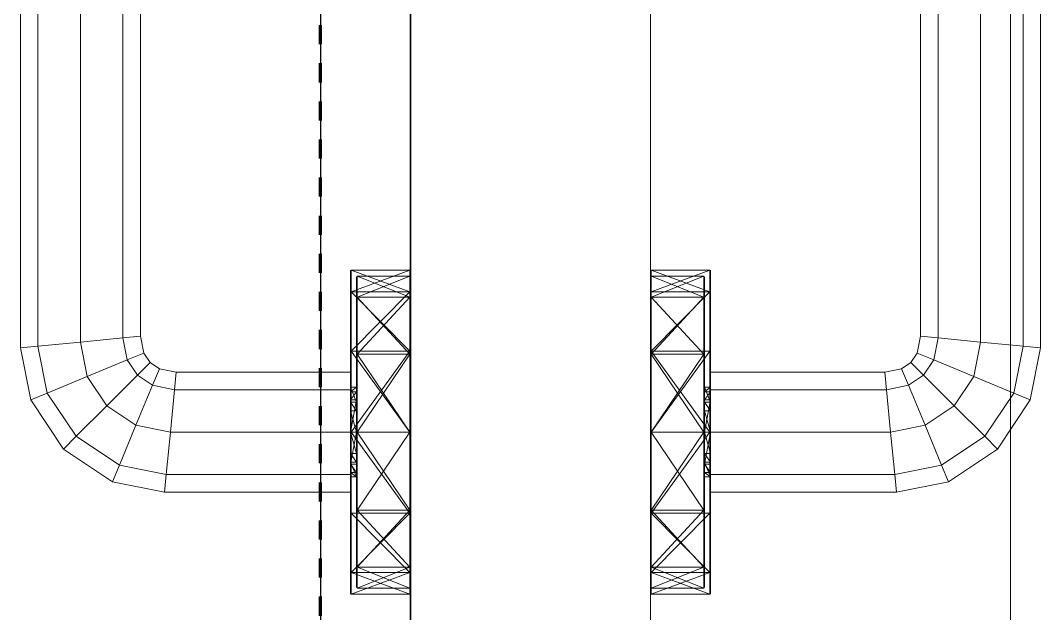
# Model space of a CAD drawing. Header units: millimetres. Extents: x -5300 to 98858, y -5196 to 93886.
# Drawn here: x 42285 to 42455, y 53357.8 to 53456.6 of the extents above; entities that cross this region are included whole.
import ezdxf

# ---------------------------------------------------------------- set-up
doc = ezdxf.new("R2010")
doc.units = ezdxf.units.MM
doc.linetypes.add('Штрих', pattern=[6.35, 3.175, -3.175])
doc.linetypes.add('Штрих_2_', pattern=[6.35, 3.175, -3.175])
for name, color, linetype, lineweight, true_color in [('_Разделитель помещений_', 4, 'Штрих', 70, 0x00ffff), ('Двери', 7, 'Continuous', 18, 0x7f7f7f), ('Стены', 7, 'Continuous', 18, 0x7f7f7f), ('Стены разрез', 7, 'Continuous', 50, 0x7f7f7f)]:
    doc.layers.add(name, color=color, linetype=linetype, lineweight=lineweight, true_color=true_color)

# ---------------------------------------------------------------- blocks, each defined once
blk = doc.blocks.new('СТВ_Перегородка_Кирпич 223021 - СТВ_Перегородка_Кирпич 223021-248949-Подвал')
at = {"layer": 'Стены', "color": 254, "true_color": 0xd4d4d4}
for p, q in [((42335, 53250), (42335, 53870)), ((42350, 53250), (42350, 53870)), ((42350, 53870), (42350, 53250))]:
    blk.add_line(p, q, dxfattribs=at)
at = {"layer": 'Стены разрез', "color": 254, "lineweight": 25, "true_color": 0xd4d4d4}
for p, q in [((42335, 54250), (42335, 52570)), ((42350, 52570), (42350, 54250)), ((42350, 54130), (42350, 52550))]:
    blk.add_line(p, q, dxfattribs=at)
blk = doc.blocks.new('Дн-12 223083 - Дн-12-249019-Подвал')
at = {"layer": 'Двери', "color": 254, "true_color": 0xd4d4d4}
for p, q in [((42350, 53250), (42350, 53870)), ((42350, 53870), (42350, 53250)), ((42450, 53250), (42450, 53870)), ((42450, 53870), (42450, 53250)), ((42350, 53782), (42350, 53338)), ((42350, 53338), (42350, 53782)), ((42350, 53338), (42350, 53782)), ((42350, 53782), (42350, 53338)), ((42350, 53338), (42350, 53782)), ((42350, 53782), (42350, 53338)), ((42390, 53782), (42390, 53338)), ((42390, 53338), (42390, 53782)), ((42390, 53782), (42390, 53338)), ((42390, 53782), (42390, 53338)), ((42390, 53338), (42390, 53782)), ((42390, 53338), (42390, 53782)), ((42390, 53770), (42390, 53350)), ((42390, 53350), (42390, 53770)), ((42450, 53770), (42450, 53350)), ((42450, 53350), (42450, 53770)), ((42285, 53402.02), (42285, 53483.98)), ((42285, 53483.98), (42285, 53402.02)), ((42455, 53483.98), (42455, 53402.02)), ((42455, 53402.02), (42455, 53483.98)), ((42287.93, 53483.7), (42287.93, 53402.3)), ((42287.93, 53402.3), (42287.93, 53483.7)), ((42287.93, 53402.3), (42287.93, 53483.7)), ((42287.93, 53483.7), (42287.93, 53402.3)), ((42295, 53483), (42295, 53403)), ((42295, 53403), (42295, 53483)), ((42295, 53403), (42295, 53483)), ((42295, 53483), (42295, 53403)), ((42302.07, 53482.3), (42302.07, 53403.7)), ((42302.07, 53403.7), (42302.07, 53482.3)), ((42302.07, 53403.7), (42302.07, 53482.3)), ((42302.07, 53482.3), (42302.07, 53403.7)), ((42305, 53482.02), (42305, 53403.98)), ((42305, 53403.98), (42305, 53482.02)), ((42435, 53403.98), (42435, 53482.02)), ((42435, 53482.02), (42435, 53403.98)), ((42437.93, 53403.7), (42437.93, 53482.3)), ((42437.93, 53482.3), (42437.93, 53403.7)), ((42437.93, 53482.3), (42437.93, 53403.7)), ((42437.93, 53403.7), (42437.93, 53482.3)), ((42445, 53403), (42445, 53483)), ((42445, 53483), (42445, 53403)), ((42445, 53483), (42445, 53403)), ((42445, 53403), (42445, 53483)), ((42452.07, 53402.3), (42452.07, 53483.7)), ((42452.07, 53483.7), (42452.07, 53402.3)), ((42452.07, 53483.7), (42452.07, 53402.3)), ((42452.07, 53402.3), (42452.07, 53483.7)), ((42340, 53411.38), (42340, 53415)), ((42340, 53415), (42340, 53411.38)), ((42340, 53401.5), (42340, 53415)), ((42340, 53411.3), (42340, 53414.9)), ((42340, 53414.9), (42340, 53411.3)), ((42340, 53393), (42340, 53414.9)), ((42340, 53393), (42340, 53414.9)), ((42340, 53393), (42340, 53414.9)), ((42340.1, 53411.38), (42340.1, 53415)), ((42340.1, 53415), (42340.1, 53411.38)), ((42349.9, 53415), (42340.1, 53415)), ((42349.9, 53411.38), (42340.1, 53415)), ((42349.9, 53415), (42340.1, 53411.38)), ((42340.1, 53411.38), (42340.1, 53415)), ((42340.1, 53415), (42340.1, 53411.38)), ((42349.9, 53415), (42340.1, 53415)), ((42340.1, 53411.38), (42349.9, 53415)), ((42349.9, 53415), (42340.1, 53411.38)), ((42341.1, 53410.52), (42341.1, 53414)), ((42341.1, 53414), (42341.1, 53410.52)), ((42341.1, 53414), (42349.9, 53414)), ((42341.1, 53410.52), (42349.9, 53414)), ((42341.1, 53414), (42349.9, 53410.52)), ((42349.9, 53411.38), (42349.9, 53415)), ((42349.9, 53415), (42349.9, 53411.38)), ((42349.9, 53411.38), (42349.9, 53415)), ((42349.9, 53415), (42349.9, 53411.38)), ((42349.9, 53410.52), (42349.9, 53414)), ((42349.9, 53414), (42349.9, 53410.52)), ((42350, 53411.38), (42350, 53415)), ((42350, 53415), (42350, 53411.38)), ((42350, 53415), (42350, 53401.5)), ((42350, 53411.3), (42350, 53414.9)), ((42350, 53414.9), (42350, 53411.3)), ((42350, 53410.6), (42350, 53414.9)), ((42350, 53414.1), (42350, 53414.9)), ((42350, 53414.9), (42350, 53410.6)), ((42350, 53410.6), (42350, 53414.1)), ((42350, 53414.1), (42350, 53410.6)), ((42390, 53411.38), (42390, 53415)), ((42390, 53415), (42390, 53411.38)), ((42390, 53401.5), (42390, 53415)), ((42390, 53411.3), (42390, 53414.9)), ((42390, 53414.9), (42390, 53411.3)), ((42390, 53410.6), (42390, 53414.9)), ((42390, 53414.1), (42390, 53414.9)), ((42390, 53414.9), (42390, 53410.6)), ((42390, 53410.6), (42390, 53414.1)), ((42390, 53414.1), (42390, 53410.6)), ((42390.1, 53411.38), (42390.1, 53415)), ((42390.1, 53415), (42390.1, 53411.38)), ((42390.1, 53415), (42399.9, 53415)), ((42399.9, 53411.38), (42390.1, 53415)), ((42390.1, 53415), (42399.9, 53411.38)), ((42390.1, 53411.38), (42390.1, 53415)), ((42390.1, 53415), (42390.1, 53411.38)), ((42399.9, 53415), (42390.1, 53415)), ((42399.9, 53411.38), (42390.1, 53415)), ((42399.9, 53415), (42390.1, 53411.38)), ((42390.1, 53410.52), (42390.1, 53414)), ((42390.1, 53414), (42390.1, 53410.52)), ((42398.9, 53414), (42390.1, 53414)), ((42398.9, 53410.52), (42390.1, 53414)), ((42398.9, 53414), (42390.1, 53410.52)), ((42398.9, 53410.52), (42398.9, 53414)), ((42398.9, 53414), (42398.9, 53410.52)), ((42399.9, 53411.38), (42399.9, 53415)), ((42399.9, 53415), (42399.9, 53411.38)), ((42399.9, 53411.38), (42399.9, 53415)), ((42399.9, 53415), (42399.9, 53411.38)), ((42400, 53411.38), (42400, 53415)), ((42400, 53415), (42400, 53411.38)), ((42400, 53415), (42400, 53401.5)), ((42400, 53411.3), (42400, 53414.9)), ((42400, 53414.9), (42400, 53411.3)), ((42400, 53393), (42400, 53414.9)), ((42400, 53393), (42400, 53414.9)), ((42400, 53393), (42400, 53414.9)), ((42341, 53410.43), (42341, 53413.9)), ((42341, 53413.9), (42341, 53410.43)), ((42341, 53393), (42341, 53413.9)), ((42341, 53393), (42341, 53413.9)), ((42341, 53393), (42341, 53413.9)), ((42399, 53410.43), (42399, 53413.9)), ((42399, 53413.9), (42399, 53410.43)), ((42399, 53393), (42399, 53413.9)), ((42399, 53393), (42399, 53413.9)), ((42399, 53393), (42399, 53413.9)), ((42340, 53401.5), (42340, 53411.38)), ((42340, 53411.38), (42340, 53401.5)), ((42340, 53401.5), (42340, 53411.38)), ((42340, 53401.45), (42340, 53411.3)), ((42340, 53411.3), (42340, 53401.45)), ((42340, 53395.47), (42340, 53411.3)), ((42340, 53393), (42340, 53411.3)), ((42340, 53393), (42340, 53411.3)), ((42340, 53393), (42340, 53411.3)), ((42340, 53394.72), (42340, 53411.3)), ((42340.1, 53411.38), (42340.1, 53401.5)), ((42340.1, 53411.38), (42340.1, 53401.5)), ((42349.9, 53411.38), (42340.1, 53411.38)), ((42340.1, 53411.38), (42349.9, 53401.5)), ((42349.9, 53411.38), (42340.1, 53411.38)), ((42349.9, 53411.38), (42340.1, 53401.5)), ((42340.1, 53401.5), (42340.1, 53411.38)), ((42340.1, 53411.38), (42340.1, 53401.5)), ((42349.9, 53401.5), (42340.1, 53411.38)), ((42349.9, 53411.38), (42340.1, 53411.38)), ((42349.9, 53411.38), (42340.1, 53411.38)), ((42349.9, 53411.38), (42340.1, 53401.5)), ((42349.9, 53411.38), (42349.9, 53401.5)), ((42349.9, 53411.38), (42349.9, 53401.5)), ((42349.9, 53401.5), (42349.9, 53411.38)), ((42349.9, 53411.38), (42349.9, 53401.5)), ((42350, 53401.5), (42350, 53411.38)), ((42350, 53411.38), (42350, 53401.5)), ((42350, 53411.38), (42350, 53401.5)), ((42350, 53411.3), (42350, 53401.45)), ((42350, 53411.3), (42350, 53401.45)), ((42350, 53410.6), (42350, 53411.3)), ((42350, 53410.6), (42350, 53411.3)), ((42350, 53410.6), (42350, 53401.05)), ((42350, 53410.6), (42350, 53401.05)), ((42350, 53410.6), (42350, 53401.45)), ((42350, 53410.6), (42350, 53401.45)), ((42390, 53401.5), (42390, 53411.38)), ((42390, 53411.38), (42390, 53401.5)), ((42390, 53401.5), (42390, 53411.38)), ((42390, 53401.45), (42390, 53411.3)), ((42390, 53411.3), (42390, 53401.45)), ((42390, 53410.6), (42390, 53411.3)), ((42390, 53410.6), (42390, 53411.3)), ((42390, 53410.6), (42390, 53401.05)), ((42390, 53410.6), (42390, 53401.05)), ((42390, 53410.6), (42390, 53401.45)), ((42390, 53410.6), (42390, 53401.45)), ((42390.1, 53411.38), (42390.1, 53401.5)), ((42390.1, 53401.5), (42390.1, 53411.38)), ((42390.1, 53411.38), (42399.9, 53411.38)), ((42390.1, 53401.5), (42399.9, 53411.38)), ((42390.1, 53401.5), (42399.9, 53411.38)), ((42390.1, 53411.38), (42399.9, 53411.38)), ((42390.1, 53401.5), (42390.1, 53411.38)), ((42390.1, 53401.5), (42390.1, 53411.38)), ((42390.1, 53401.5), (42399.9, 53411.38)), ((42390.1, 53401.5), (42399.9, 53411.38)), ((42399.9, 53411.38), (42390.1, 53411.38)), ((42399.9, 53411.38), (42390.1, 53411.38)), ((42399.9, 53401.5), (42399.9, 53411.38)), ((42399.9, 53401.5), (42399.9, 53411.38)), ((42399.9, 53401.5), (42399.9, 53411.38)), ((42399.9, 53401.5), (42399.9, 53411.38)), ((42400, 53401.5), (42400, 53411.38)), ((42400, 53411.38), (42400, 53401.5)), ((42400, 53411.38), (42400, 53401.5)), ((42400, 53411.3), (42400, 53401.45)), ((42400, 53401.45), (42400, 53411.3)), ((42400, 53395.47), (42400, 53411.3)), ((42400, 53393), (42400, 53411.3)), ((42400, 53411.3), (42400, 53394.72)), ((42400, 53393), (42400, 53411.3)), ((42400, 53393), (42400, 53411.3)), ((42341, 53410.43), (42341, 53400.95)), ((42341, 53400.95), (42341, 53410.43)), ((42341, 53395.47), (42341, 53410.43)), ((42341, 53393), (42341, 53410.43)), ((42341, 53410.43), (42341, 53394.72)), ((42341, 53393), (42341, 53410.43)), ((42341, 53393), (42341, 53410.43)), ((42341.1, 53410.52), (42341.1, 53401)), ((42341.1, 53401), (42341.1, 53410.52)), ((42341.1, 53410.52), (42349.9, 53410.52)), ((42349.9, 53410.52), (42341.1, 53401)), ((42349.9, 53401), (42341.1, 53410.52)), ((42349.9, 53410.52), (42341.1, 53410.52)), ((42349.9, 53410.52), (42349.9, 53401)), ((42349.9, 53401), (42349.9, 53410.52)), ((42390.1, 53401), (42390.1, 53410.52)), ((42390.1, 53410.52), (42390.1, 53401)), ((42398.9, 53410.52), (42390.1, 53410.52)), ((42398.9, 53401), (42390.1, 53410.52)), ((42398.9, 53410.52), (42390.1, 53410.52)), ((42398.9, 53410.52), (42390.1, 53401)), ((42398.9, 53410.52), (42398.9, 53401)), ((42398.9, 53410.52), (42398.9, 53401)), ((42399, 53400.95), (42399, 53410.43)), ((42399, 53410.43), (42399, 53400.95)), ((42399, 53395.47), (42399, 53410.43)), ((42399, 53393), (42399, 53410.43)), ((42399, 53393), (42399, 53410.43)), ((42399, 53393), (42399, 53410.43)), ((42399, 53394.72), (42399, 53410.43)), ((42302.07, 53403.7), (42305, 53403.98)), ((42305, 53403.98), (42302.07, 53403.7)), ((42305, 53403.98), (42302.07, 53403.7)), ((42302.07, 53403.7), (42305, 53403.98)), ((42305, 53403.98), (42305.56, 53401.16)), ((42305.56, 53401.16), (42305, 53403.98)), ((42434.44, 53401.16), (42435, 53403.98)), ((42435, 53403.98), (42434.44, 53401.16)), ((42435, 53403.98), (42437.93, 53403.7)), ((42437.93, 53403.7), (42435, 53403.98)), ((42437.93, 53403.7), (42435, 53403.98)), ((42435, 53403.98), (42437.93, 53403.7)), ((42285, 53402.02), (42287.93, 53402.3)), ((42287.93, 53402.3), (42285, 53402.02)), ((42287.93, 53402.3), (42285, 53402.02)), ((42285, 53402.02), (42287.93, 53402.3)), ((42287.93, 53402.3), (42295, 53403)), ((42295, 53403), (42287.93, 53402.3)), ((42295, 53403), (42287.93, 53402.3)), ((42287.93, 53402.3), (42295, 53403)), ((42287.93, 53402.3), (42289.48, 53394.5)), ((42289.48, 53394.5), (42287.93, 53402.3)), ((42289.48, 53394.5), (42287.93, 53402.3)), ((42287.93, 53402.3), (42289.48, 53394.5)), ((42295, 53403), (42302.07, 53403.7)), ((42302.07, 53403.7), (42295, 53403)), ((42302.07, 53403.7), (42295, 53403)), ((42295, 53403), (42302.07, 53403.7)), ((42295, 53403), (42296.14, 53397.26)), ((42296.14, 53397.26), (42295, 53403)), ((42296.14, 53397.26), (42295, 53403)), ((42295, 53403), (42296.14, 53397.26)), ((42302.07, 53403.7), (42302.8, 53400.02)), ((42302.8, 53400.02), (42302.07, 53403.7)), ((42302.8, 53400.02), (42302.07, 53403.7)), ((42302.07, 53403.7), (42302.8, 53400.02)), ((42437.2, 53400.02), (42437.93, 53403.7)), ((42437.93, 53403.7), (42437.2, 53400.02)), ((42437.93, 53403.7), (42437.2, 53400.02)), ((42437.2, 53400.02), (42437.93, 53403.7)), ((42437.93, 53403.7), (42445, 53403)), ((42445, 53403), (42437.93, 53403.7)), ((42445, 53403), (42437.93, 53403.7)), ((42437.93, 53403.7), (42445, 53403)), ((42443.86, 53397.26), (42445, 53403)), ((42445, 53403), (42443.86, 53397.26)), ((42445, 53403), (42443.86, 53397.26)), ((42443.86, 53397.26), (42445, 53403)), ((42445, 53403), (42452.07, 53402.3)), ((42452.07, 53402.3), (42445, 53403)), ((42452.07, 53402.3), (42445, 53403)), ((42445, 53403), (42452.07, 53402.3)), ((42450.52, 53394.5), (42452.07, 53402.3)), ((42452.07, 53402.3), (42450.52, 53394.5)), ((42452.07, 53402.3), (42450.52, 53394.5)), ((42450.52, 53394.5), (42452.07, 53402.3)), ((42452.07, 53402.3), (42455, 53402.02)), ((42455, 53402.02), (42452.07, 53402.3)), ((42455, 53402.02), (42452.07, 53402.3)), ((42452.07, 53402.3), (42455, 53402.02)), ((42286.72, 53393.36), (42285, 53402.02)), ((42285, 53402.02), (42286.72, 53393.36)), ((42302.8, 53400.02), (42305.56, 53401.16)), ((42305.56, 53401.16), (42302.8, 53400.02)), ((42305.56, 53401.16), (42302.8, 53400.02)), ((42302.8, 53400.02), (42305.56, 53401.16)), ((42305.56, 53401.16), (42306.6, 53399.6)), ((42306.6, 53399.6), (42305.56, 53401.16)), ((42340, 53388), (42340, 53401.5)), ((42340, 53401.5), (42340, 53388)), ((42340, 53401.5), (42340, 53401.5)), ((42340, 53401.5), (42340, 53374.5)), ((42340, 53401.5), (42340, 53374.5)), ((42340, 53401.5), (42340, 53374.5)), ((42340, 53401.45), (42340, 53388)), ((42340, 53401.45), (42340, 53388)), ((42340, 53393), (42340, 53401.45)), ((42340, 53393), (42340, 53401.45)), ((42340, 53393.37), (42340, 53401.45)), ((42340, 53394.72), (42340, 53401.45)), ((42340, 53401.45), (42340, 53391.54)), ((42340.1, 53401.5), (42340.1, 53388)), ((42340.1, 53401.5), (42340.1, 53388)), ((42340.1, 53401.5), (42349.9, 53401.5)), ((42340.1, 53401.5), (42349.9, 53388)), ((42349.9, 53401.5), (42340.1, 53401.5)), ((42349.9, 53401.5), (42340.1, 53388)), ((42340.1, 53388), (42340.1, 53401.5)), ((42340.1, 53401.5), (42340.1, 53388)), ((42349.9, 53388), (42340.1, 53401.5)), ((42349.9, 53401.5), (42340.1, 53401.5)), ((42349.9, 53401.5), (42340.1, 53401.5)), ((42349.9, 53401.5), (42340.1, 53388)), ((42341, 53400.95), (42341, 53388)), ((42341, 53400.95), (42341, 53388)), ((42341, 53400.95), (42341, 53394.72)), ((42341, 53400.95), (42341, 53393.37)), ((42341, 53393), (42341, 53400.95)), ((42341, 53393), (42341, 53400.95)), ((42341, 53391.54), (42341, 53400.95)), ((42341.1, 53401), (42341.1, 53388)), ((42341.1, 53388), (42341.1, 53401)), ((42349.9, 53401), (42341.1, 53401)), ((42341.1, 53401), (42349.9, 53388)), ((42341.1, 53388), (42349.9, 53401)), ((42349.9, 53401), (42341.1, 53401)), ((42349.9, 53401.5), (42349.9, 53388)), ((42349.9, 53401.5), (42349.9, 53388)), ((42349.9, 53388), (42349.9, 53401.5)), ((42349.9, 53401.5), (42349.9, 53388)), ((42349.9, 53401), (42349.9, 53388)), ((42349.9, 53388), (42349.9, 53401)), ((42350, 53388), (42350, 53401.5)), ((42350, 53388), (42350, 53401.5)), ((42350, 53374.5), (42350, 53401.5)), ((42350, 53374.5), (42350, 53401.5)), ((42350, 53374.5), (42350, 53401.5)), ((42350, 53401.5), (42350, 53401.5)), ((42350, 53401.45), (42350, 53388)), ((42350, 53401.45), (42350, 53388)), ((42350, 53401.45), (42350, 53401.05)), ((42350, 53401.05), (42350, 53401.45)), ((42350, 53401.05), (42350, 53388)), ((42350, 53401.05), (42350, 53388)), ((42350, 53401.05), (42350, 53388)), ((42350, 53401.05), (42350, 53388)), ((42390, 53388), (42390, 53401.5)), ((42390, 53401.5), (42390, 53388)), ((42390, 53401.5), (42390, 53401.5)), ((42390, 53401.5), (42390, 53374.5)), ((42390, 53401.5), (42390, 53374.5)), ((42390, 53401.5), (42390, 53374.5)), ((42390, 53401.45), (42390, 53388)), ((42390, 53401.45), (42390, 53388)), ((42390, 53401.05), (42390, 53401.45)), ((42390, 53401.05), (42390, 53401.45)), ((42390, 53401.05), (42390, 53388)), ((42390, 53401.05), (42390, 53388)), ((42390, 53401.05), (42390, 53388)), ((42390, 53401.05), (42390, 53388)), ((42390.1, 53401.5), (42390.1, 53388)), ((42390.1, 53388), (42390.1, 53401.5)), ((42390.1, 53401.5), (42399.9, 53401.5)), ((42399.9, 53401.5), (42390.1, 53388)), ((42390.1, 53401.5), (42399.9, 53401.5)), ((42390.1, 53401.5), (42399.9, 53388)), ((42390.1, 53388), (42390.1, 53401.5)), ((42390.1, 53388), (42390.1, 53401.5)), ((42390.1, 53388), (42399.9, 53401.5)), ((42399.9, 53401.5), (42390.1, 53401.5)), ((42399.9, 53388), (42390.1, 53401.5)), ((42399.9, 53401.5), (42390.1, 53401.5)), ((42390.1, 53401), (42390.1, 53388)), ((42390.1, 53401), (42390.1, 53388)), ((42398.9, 53401), (42390.1, 53401)), ((42398.9, 53401), (42390.1, 53388)), ((42398.9, 53401), (42390.1, 53401)), ((42390.1, 53401), (42398.9, 53388)), ((42398.9, 53401), (42398.9, 53388)), ((42398.9, 53401), (42398.9, 53388)), ((42399, 53400.95), (42399, 53388)), ((42399, 53400.95), (42399, 53388)), ((42399, 53393), (42399, 53400.95)), ((42399, 53393), (42399, 53400.95)), ((42399, 53393.37), (42399, 53400.95)), ((42399, 53394.72), (42399, 53400.95)), ((42399, 53400.95), (42399, 53391.54)), ((42399.9, 53401.5), (42399.9, 53388)), ((42399.9, 53401.5), (42399.9, 53388)), ((42399.9, 53388), (42399.9, 53401.5)), ((42399.9, 53388), (42399.9, 53401.5)), ((42400, 53388), (42400, 53401.5)), ((42400, 53388), (42400, 53401.5)), ((42400, 53374.5), (42400, 53401.5)), ((42400, 53374.5), (42400, 53401.5)), ((42400, 53374.5), (42400, 53401.5)), ((42400, 53401.5), (42400, 53401.5)), ((42400, 53401.45), (42400, 53388)), ((42400, 53401.45), (42400, 53388)), ((42400, 53401.45), (42400, 53394.72)), ((42400, 53401.45), (42400, 53393.37)), ((42400, 53393), (42400, 53401.45)), ((42400, 53393), (42400, 53401.45)), ((42400, 53391.54), (42400, 53401.45)), ((42433.4, 53399.6), (42434.44, 53401.16)), ((42434.44, 53401.16), (42433.4, 53399.6)), ((42434.44, 53401.16), (42437.2, 53400.02)), ((42437.2, 53400.02), (42434.44, 53401.16)), ((42437.2, 53400.02), (42434.44, 53401.16)), ((42434.44, 53401.16), (42437.2, 53400.02)), ((42455, 53402.02), (42453.28, 53393.36)), ((42453.28, 53393.36), (42455, 53402.02)), ((42296.14, 53397.26), (42302.8, 53400.02)), ((42302.8, 53400.02), (42296.14, 53397.26)), ((42302.8, 53400.02), (42296.14, 53397.26)), ((42296.14, 53397.26), (42302.8, 53400.02)), ((42302.8, 53400.02), (42304.49, 53397.49)), ((42304.49, 53397.49), (42302.8, 53400.02)), ((42304.49, 53397.49), (42302.8, 53400.02)), ((42302.8, 53400.02), (42304.49, 53397.49)), ((42304.49, 53397.49), (42306.6, 53399.6)), ((42306.6, 53399.6), (42304.49, 53397.49)), ((42306.6, 53399.6), (42304.49, 53397.49)), ((42304.49, 53397.49), (42306.6, 53399.6)), ((42306.6, 53399.6), (42308.16, 53398.56)), ((42308.16, 53398.56), (42306.6, 53399.6)), ((42431.84, 53398.56), (42433.4, 53399.6)), ((42433.4, 53399.6), (42431.84, 53398.56)), ((42433.4, 53399.6), (42435.51, 53397.49)), ((42435.51, 53397.49), (42433.4, 53399.6)), ((42435.51, 53397.49), (42433.4, 53399.6)), ((42433.4, 53399.6), (42435.51, 53397.49)), ((42435.51, 53397.49), (42437.2, 53400.02)), ((42437.2, 53400.02), (42435.51, 53397.49)), ((42437.2, 53400.02), (42435.51, 53397.49)), ((42435.51, 53397.49), (42437.2, 53400.02)), ((42437.2, 53400.02), (42443.86, 53397.26)), ((42443.86, 53397.26), (42437.2, 53400.02)), ((42443.86, 53397.26), (42437.2, 53400.02)), ((42437.2, 53400.02), (42443.86, 53397.26)), ((42289.48, 53394.5), (42296.14, 53397.26)), ((42296.14, 53397.26), (42289.48, 53394.5)), ((42296.14, 53397.26), (42289.48, 53394.5)), ((42289.48, 53394.5), (42296.14, 53397.26)), ((42296.14, 53397.26), (42299.39, 53392.39)), ((42299.39, 53392.39), (42296.14, 53397.26)), ((42299.39, 53392.39), (42296.14, 53397.26)), ((42296.14, 53397.26), (42299.39, 53392.39)), ((42299.39, 53392.39), (42304.49, 53397.49)), ((42304.49, 53397.49), (42299.39, 53392.39)), ((42304.49, 53397.49), (42299.39, 53392.39)), ((42299.39, 53392.39), (42304.49, 53397.49)), ((42304.49, 53397.49), (42307.02, 53395.8)), ((42307.02, 53395.8), (42304.49, 53397.49)), ((42307.02, 53395.8), (42304.49, 53397.49)), ((42304.49, 53397.49), (42307.02, 53395.8)), ((42307.02, 53395.8), (42308.16, 53398.56)), ((42308.16, 53398.56), (42307.02, 53395.8)), ((42308.16, 53398.56), (42307.02, 53395.8)), ((42307.02, 53395.8), (42308.16, 53398.56)), ((42308.16, 53398.56), (42310.98, 53398)), ((42310.98, 53398), (42308.16, 53398.56)), ((42310.7, 53395.07), (42310.98, 53398)), ((42310.98, 53398), (42310.7, 53395.07)), ((42310.98, 53398), (42310.7, 53395.07)), ((42310.7, 53395.07), (42310.98, 53398)), ((42310.98, 53398), (42340, 53398)), ((42340, 53398), (42310.98, 53398)), ((42340, 53398), (42340, 53395.07)), ((42340, 53395.07), (42340, 53398)), ((42400, 53395.07), (42400, 53398)), ((42400, 53398), (42429.02, 53398)), ((42400, 53398), (42400, 53395.07)), ((42429.02, 53398), (42400, 53398)), ((42429.02, 53398), (42431.84, 53398.56)), ((42431.84, 53398.56), (42429.02, 53398)), ((42429.02, 53398), (42429.3, 53395.07)), ((42429.3, 53395.07), (42429.02, 53398)), ((42429.3, 53395.07), (42429.02, 53398)), ((42429.02, 53398), (42429.3, 53395.07)), ((42431.84, 53398.56), (42432.98, 53395.8)), ((42432.98, 53395.8), (42431.84, 53398.56)), ((42432.98, 53395.8), (42431.84, 53398.56)), ((42431.84, 53398.56), (42432.98, 53395.8)), ((42432.98, 53395.8), (42435.51, 53397.49)), ((42435.51, 53397.49), (42432.98, 53395.8)), ((42435.51, 53397.49), (42432.98, 53395.8)), ((42432.98, 53395.8), (42435.51, 53397.49)), ((42435.51, 53397.49), (42440.61, 53392.39)), ((42440.61, 53392.39), (42435.51, 53397.49)), ((42440.61, 53392.39), (42435.51, 53397.49)), ((42435.51, 53397.49), (42440.61, 53392.39)), ((42440.61, 53392.39), (42443.86, 53397.26)), ((42443.86, 53397.26), (42440.61, 53392.39)), ((42443.86, 53397.26), (42440.61, 53392.39)), ((42440.61, 53392.39), (42443.86, 53397.26)), ((42443.86, 53397.26), (42450.52, 53394.5)), ((42450.52, 53394.5), (42443.86, 53397.26)), ((42450.52, 53394.5), (42443.86, 53397.26)), ((42443.86, 53397.26), (42450.52, 53394.5)), ((42304.26, 53389.14), (42307.02, 53395.8)), ((42307.02, 53395.8), (42304.26, 53389.14)), ((42307.02, 53395.8), (42304.26, 53389.14)), ((42304.26, 53389.14), (42307.02, 53395.8)), ((42307.02, 53395.8), (42310.7, 53395.07)), ((42310.7, 53395.07), (42307.02, 53395.8)), ((42310.7, 53395.07), (42307.02, 53395.8)), ((42307.02, 53395.8), (42310.7, 53395.07)), ((42341, 53395.47), (42340, 53395.47)), ((42340, 53395.47), (42340, 53393)), ((42340, 53395.47), (42340, 53394.72)), ((42341, 53395.47), (42340, 53394.72)), ((42341, 53393), (42340, 53395.47)), ((42340, 53395.47), (42340, 53393)), ((42341, 53395.47), (42341, 53393)), ((42341, 53395.47), (42341, 53394.72)), ((42341, 53395.47), (42341, 53393)), ((42400, 53395.47), (42399, 53395.47)), ((42399, 53395.47), (42399, 53393)), ((42399, 53395.47), (42399, 53394.72)), ((42400, 53395.47), (42399, 53394.72)), ((42400, 53393), (42399, 53395.47)), ((42399, 53395.47), (42399, 53393)), ((42400, 53395.47), (42400, 53393)), ((42400, 53395.47), (42400, 53394.72)), ((42400, 53395.47), (42400, 53393)), ((42429.3, 53395.07), (42432.98, 53395.8)), ((42432.98, 53395.8), (42429.3, 53395.07)), ((42432.98, 53395.8), (42429.3, 53395.07)), ((42429.3, 53395.07), (42432.98, 53395.8)), ((42432.98, 53395.8), (42435.74, 53389.14)), ((42435.74, 53389.14), (42432.98, 53395.8)), ((42435.74, 53389.14), (42432.98, 53395.8)), ((42432.98, 53395.8), (42435.74, 53389.14)), ((42286.72, 53393.36), (42289.48, 53394.5)), ((42289.48, 53394.5), (42286.72, 53393.36)), ((42289.48, 53394.5), (42286.72, 53393.36)), ((42286.72, 53393.36), (42289.48, 53394.5)), ((42289.48, 53394.5), (42294.3, 53387.3)), ((42294.3, 53387.3), (42289.48, 53394.5)), ((42294.3, 53387.3), (42289.48, 53394.5)), ((42289.48, 53394.5), (42294.3, 53387.3)), ((42310, 53388), (42310.7, 53395.07)), ((42310.7, 53395.07), (42310, 53388)), ((42310.7, 53395.07), (42310, 53388)), ((42310, 53388), (42310.7, 53395.07)), ((42310.7, 53395.07), (42340, 53395.07)), ((42340, 53395.07), (42310.7, 53395.07)), ((42340, 53395.07), (42310.7, 53395.07)), ((42310.7, 53395.07), (42340, 53395.07)), ((42340, 53395.07), (42340, 53388)), ((42340, 53388), (42340, 53395.07)), ((42340, 53393.37), (42340, 53394.72)), ((42341, 53394.72), (42340, 53393.37)), ((42341, 53394.72), (42340, 53394.72)), ((42341, 53394.72), (42341, 53393.37)), ((42399, 53393.37), (42399, 53394.72)), ((42400, 53394.72), (42399, 53393.37)), ((42400, 53394.72), (42399, 53394.72)), ((42400, 53388), (42400, 53395.07)), ((42400, 53395.07), (42429.3, 53395.07)), ((42429.3, 53395.07), (42400, 53395.07)), ((42400, 53395.07), (42400, 53388)), ((42429.3, 53395.07), (42400, 53395.07)), ((42400, 53395.07), (42429.3, 53395.07)), ((42400, 53394.72), (42400, 53393.37)), ((42429.3, 53395.07), (42430, 53388)), ((42430, 53388), (42429.3, 53395.07)), ((42430, 53388), (42429.3, 53395.07)), ((42429.3, 53395.07), (42430, 53388)), ((42445.7, 53387.3), (42450.52, 53394.5)), ((42450.52, 53394.5), (42445.7, 53387.3)), ((42450.52, 53394.5), (42445.7, 53387.3)), ((42445.7, 53387.3), (42450.52, 53394.5)), ((42450.52, 53394.5), (42453.28, 53393.36)), ((42453.28, 53393.36), (42450.52, 53394.5)), ((42453.28, 53393.36), (42450.52, 53394.5)), ((42450.52, 53394.5), (42453.28, 53393.36)), ((42292.18, 53385.18), (42286.72, 53393.36)), ((42286.72, 53393.36), (42292.18, 53385.18)), ((42294.3, 53387.3), (42299.39, 53392.39)), ((42299.39, 53392.39), (42294.3, 53387.3)), ((42299.39, 53392.39), (42294.3, 53387.3)), ((42294.3, 53387.3), (42299.39, 53392.39)), ((42299.39, 53392.39), (42304.26, 53389.14)), ((42304.26, 53389.14), (42299.39, 53392.39)), ((42304.26, 53389.14), (42299.39, 53392.39)), ((42299.39, 53392.39), (42304.26, 53389.14)), ((42340, 53393.37), (42340, 53388)), ((42341, 53393.37), (42340, 53393.37)), ((42341, 53393.37), (42340, 53388)), ((42340, 53393.37), (42340, 53388)), ((42341, 53393), (42340, 53393)), ((42340, 53393), (42341, 53393)), ((42340, 53393), (42340, 53391.54)), ((42341, 53393), (42340, 53393)), ((42341, 53393), (42340, 53393)), ((42341, 53393), (42340, 53393)), ((42340, 53393), (42340, 53393)), ((42340, 53393), (42340, 53393)), ((42340, 53393), (42340, 53393)), ((42340, 53393), (42341, 53393)), ((42340, 53393), (42340, 53393)), ((42340, 53393), (42341, 53393)), ((42340, 53393), (42341, 53393)), ((42340, 53393), (42340, 53393)), ((42340, 53393), (42341, 53393)), ((42340, 53393), (42341, 53393)), ((42340, 53393), (42341, 53393)), ((42340, 53393), (42341, 53391.54)), ((42341, 53393.37), (42341, 53388)), ((42341, 53393.37), (42341, 53388)), ((42341, 53393), (42341, 53391.54)), ((42341, 53393), (42341, 53393)), ((42341, 53393), (42341, 53393)), ((42341, 53393), (42341, 53393)), ((42341, 53393), (42341, 53393)), ((42341, 53393), (42341, 53393)), ((42399, 53393.37), (42399, 53388)), ((42400, 53393.37), (42399, 53393.37)), ((42400, 53393.37), (42399, 53388)), ((42399, 53393.37), (42399, 53388)), ((42400, 53393), (42399, 53393)), ((42399, 53393), (42400, 53393)), ((42399, 53393), (42399, 53391.54)), ((42400, 53393), (42399, 53393)), ((42400, 53393), (42399, 53393)), ((42400, 53393), (42399, 53393)), ((42399, 53393), (42399, 53393)), ((42399, 53393), (42399, 53393)), ((42399, 53393), (42399, 53393)), ((42399, 53393), (42400, 53393)), ((42399, 53393), (42399, 53393)), ((42399, 53393), (42400, 53393)), ((42399, 53393), (42400, 53393)), ((42399, 53393), (42399, 53393)), ((42399, 53393), (42400, 53393)), ((42399, 53393), (42400, 53393)), ((42399, 53393), (42400, 53393)), ((42399, 53393), (42400, 53391.54)), ((42400, 53393.37), (42400, 53388)), ((42400, 53393.37), (42400, 53388)), ((42400, 53393), (42400, 53391.54)), ((42400, 53393), (42400, 53393)), ((42400, 53393), (42400, 53393)), ((42400, 53393), (42400, 53393)), ((42400, 53393), (42400, 53393)), ((42400, 53393), (42400, 53393)), ((42435.74, 53389.14), (42440.61, 53392.39)), ((42440.61, 53392.39), (42435.74, 53389.14)), ((42440.61, 53392.39), (42435.74, 53389.14)), ((42435.74, 53389.14), (42440.61, 53392.39)), ((42440.61, 53392.39), (42445.7, 53387.3)), ((42445.7, 53387.3), (42440.61, 53392.39)), ((42445.7, 53387.3), (42440.61, 53392.39)), ((42440.61, 53392.39), (42445.7, 53387.3)), ((42453.28, 53393.36), (42447.82, 53385.18)), ((42447.82, 53385.18), (42453.28, 53393.36)), ((42340, 53388), (42340, 53391.54)), ((42340, 53388), (42340, 53391.54)), ((42340, 53391.54), (42341, 53391.54)), ((42340, 53391.54), (42341, 53388)), ((42341, 53391.54), (42341, 53388)), ((42341, 53391.54), (42341, 53388)), ((42399, 53388), (42399, 53391.54)), ((42399, 53388), (42399, 53391.54)), ((42399, 53391.54), (42400, 53391.54)), ((42399, 53391.54), (42400, 53388)), ((42400, 53391.54), (42400, 53388)), ((42400, 53391.54), (42400, 53388)), ((42301.5, 53382.48), (42304.26, 53389.14)), ((42304.26, 53389.14), (42301.5, 53382.48)), ((42304.26, 53389.14), (42301.5, 53382.48)), ((42301.5, 53382.48), (42304.26, 53389.14)), ((42304.26, 53389.14), (42310, 53388)), ((42310, 53388), (42304.26, 53389.14)), ((42310, 53388), (42304.26, 53389.14)), ((42304.26, 53389.14), (42310, 53388)), ((42430, 53388), (42435.74, 53389.14)), ((42435.74, 53389.14), (42430, 53388)), ((42435.74, 53389.14), (42430, 53388)), ((42430, 53388), (42435.74, 53389.14)), ((42435.74, 53389.14), (42438.5, 53382.48)), ((42438.5, 53382.48), (42435.74, 53389.14)), ((42438.5, 53382.48), (42435.74, 53389.14)), ((42435.74, 53389.14), (42438.5, 53382.48)), ((42292.18, 53385.18), (42294.3, 53387.3)), ((42294.3, 53387.3), (42292.18, 53385.18)), ((42294.3, 53387.3), (42292.18, 53385.18)), ((42292.18, 53385.18), (42294.3, 53387.3)), ((42294.3, 53387.3), (42301.5, 53382.48)), ((42301.5, 53382.48), (42294.3, 53387.3)), ((42301.5, 53382.48), (42294.3, 53387.3)), ((42294.3, 53387.3), (42301.5, 53382.48)), ((42309.3, 53380.93), (42310, 53388)), ((42310, 53388), (42309.3, 53380.93)), ((42310, 53388), (42309.3, 53380.93)), ((42309.3, 53380.93), (42310, 53388)), ((42310, 53388), (42340, 53388)), ((42340, 53388), (42310, 53388)), ((42340, 53388), (42310, 53388)), ((42310, 53388), (42340, 53388)), ((42340, 53388), (42340, 53374.55)), ((42340, 53388), (42340, 53374.55)), ((42340, 53388), (42340, 53384.46)), ((42340, 53388), (42340, 53382.63)), ((42341, 53388), (42340, 53388)), ((42341, 53388), (42340, 53382.63)), ((42340, 53388), (42340, 53388)), ((42340, 53388), (42340, 53384.46)), ((42340, 53388), (42341, 53388)), ((42340, 53388), (42341, 53384.46)), ((42340, 53388), (42340, 53388)), ((42340, 53388), (42340, 53382.63)), ((42340, 53388), (42340, 53374.5)), ((42340, 53388), (42340, 53374.5)), ((42340, 53388), (42340, 53380.93)), ((42340, 53380.93), (42340, 53388)), ((42340.1, 53388), (42340.1, 53374.5)), ((42340.1, 53388), (42340.1, 53374.5)), ((42349.9, 53388), (42340.1, 53388)), ((42340.1, 53388), (42349.9, 53374.5)), ((42340.1, 53388), (42349.9, 53388)), ((42340.1, 53388), (42349.9, 53374.5)), ((42340.1, 53374.5), (42340.1, 53388)), ((42340.1, 53388), (42340.1, 53374.5)), ((42349.9, 53374.5), (42340.1, 53388)), ((42349.9, 53388), (42340.1, 53388)), ((42349.9, 53388), (42340.1, 53388)), ((42340.1, 53388), (42349.9, 53374.5)), ((42341, 53388), (42341, 53375.05)), ((42341, 53388), (42341, 53375.05)), ((42341, 53388), (42341, 53382.63)), ((42341, 53388), (42341, 53384.46)), ((42341, 53388), (42341, 53388)), ((42341, 53388), (42341, 53382.63)), ((42341, 53388), (42341, 53388)), ((42341, 53388), (42341, 53384.46)), ((42341.1, 53388), (42341.1, 53375)), ((42341.1, 53388), (42341.1, 53375)), ((42349.9, 53388), (42341.1, 53388)), ((42349.9, 53388), (42341.1, 53375)), ((42341.1, 53388), (42349.9, 53388)), ((42341.1, 53388), (42349.9, 53375)), ((42349.9, 53388), (42349.9, 53375)), ((42349.9, 53388), (42349.9, 53374.5)), ((42349.9, 53388), (42349.9, 53375)), ((42349.9, 53388), (42349.9, 53374.5)), ((42349.9, 53374.5), (42349.9, 53388)), ((42349.9, 53388), (42349.9, 53374.5)), ((42350, 53388), (42350, 53374.55)), ((42350, 53388), (42350, 53374.95)), ((42350, 53388), (42350, 53374.95)), ((42350, 53388), (42350, 53374.55)), ((42350, 53388), (42350, 53388)), ((42350, 53388), (42350, 53374.95)), ((42350, 53388), (42350, 53388)), ((42350, 53388), (42350, 53374.95)), ((42350, 53388), (42350, 53374.5)), ((42350, 53374.5), (42350, 53388)), ((42390, 53388), (42390, 53374.95)), ((42390, 53388), (42390, 53374.55)), ((42390, 53388), (42390, 53374.95)), ((42390, 53388), (42390, 53374.55)), ((42390, 53388), (42390, 53388)), ((42390, 53388), (42390, 53374.95)), ((42390, 53388), (42390, 53388)), ((42390, 53388), (42390, 53374.95)), ((42390, 53388), (42390, 53374.5)), ((42390, 53388), (42390, 53374.5)), ((42390.1, 53388), (42390.1, 53374.5)), ((42390.1, 53388), (42390.1, 53375)), ((42390.1, 53388), (42390.1, 53374.5)), ((42390.1, 53388), (42390.1, 53375)), ((42390.1, 53388), (42399.9, 53388)), ((42399.9, 53388), (42390.1, 53374.5)), ((42398.9, 53388), (42390.1, 53388)), ((42398.9, 53388), (42390.1, 53375)), ((42390.1, 53388), (42399.9, 53388)), ((42399.9, 53388), (42390.1, 53374.5)), ((42398.9, 53388), (42390.1, 53388)), ((42390.1, 53388), (42398.9, 53375)), ((42390.1, 53388), (42390.1, 53374.5)), ((42390.1, 53374.5), (42390.1, 53388)), ((42399.9, 53388), (42390.1, 53388)), ((42399.9, 53388), (42390.1, 53374.5)), ((42390.1, 53374.5), (42399.9, 53388)), ((42399.9, 53388), (42390.1, 53388)), ((42398.9, 53388), (42398.9, 53375)), ((42398.9, 53388), (42398.9, 53375)), ((42399, 53388), (42399, 53375.05)), ((42399, 53388), (42399, 53375.05)), ((42399, 53388), (42399, 53384.46)), ((42399, 53388), (42399, 53382.63)), ((42400, 53388), (42399, 53388)), ((42400, 53388), (42399, 53382.63)), ((42399, 53388), (42399, 53388)), ((42399, 53388), (42399, 53384.46)), ((42399, 53388), (42400, 53388)), ((42399, 53388), (42400, 53384.46)), ((42399, 53388), (42399, 53388)), ((42399, 53388), (42399, 53382.63)), ((42399.9, 53388), (42399.9, 53374.5)), ((42399.9, 53388), (42399.9, 53374.5)), ((42399.9, 53374.5), (42399.9, 53388)), ((42399.9, 53374.5), (42399.9, 53388)), ((42400, 53388), (42400, 53374.55)), ((42400, 53388), (42400, 53374.55)), ((42400, 53388), (42400, 53382.63)), ((42400, 53388), (42400, 53384.46)), ((42400, 53388), (42400, 53388)), ((42400, 53388), (42400, 53382.63)), ((42400, 53388), (42400, 53388)), ((42400, 53388), (42400, 53384.46)), ((42400, 53388), (42400, 53374.5)), ((42400, 53374.5), (42400, 53388)), ((42400, 53380.93), (42400, 53388)), ((42400, 53388), (42430, 53388)), ((42430, 53388), (42400, 53388)), ((42400, 53388), (42400, 53380.93)), ((42430, 53388), (42400, 53388)), ((42400, 53388), (42430, 53388)), ((42430, 53388), (42430.7, 53380.93)), ((42430.7, 53380.93), (42430, 53388)), ((42430.7, 53380.93), (42430, 53388)), ((42430, 53388), (42430.7, 53380.93)), ((42438.5, 53382.48), (42445.7, 53387.3)), ((42445.7, 53387.3), (42438.5, 53382.48)), ((42445.7, 53387.3), (42438.5, 53382.48)), ((42438.5, 53382.48), (42445.7, 53387.3)), ((42445.7, 53387.3), (42447.82, 53385.18)), ((42447.82, 53385.18), (42445.7, 53387.3)), ((42447.82, 53385.18), (42445.7, 53387.3)), ((42445.7, 53387.3), (42447.82, 53385.18)), ((42300.36, 53379.72), (42292.18, 53385.18)), ((42292.18, 53385.18), (42300.36, 53379.72)), ((42447.82, 53385.18), (42439.64, 53379.72)), ((42439.64, 53379.72), (42447.82, 53385.18)), ((42340, 53383), (42340, 53384.46)), ((42340, 53374.55), (42340, 53384.46)), ((42340, 53384.46), (42341, 53384.46)), ((42340, 53384.46), (42341, 53383)), ((42341, 53384.46), (42341, 53383)), ((42341, 53384.46), (42341, 53375.05)), ((42399, 53383), (42399, 53384.46)), ((42399, 53375.05), (42399, 53384.46)), ((42399, 53384.46), (42400, 53384.46)), ((42399, 53384.46), (42400, 53383)), ((42400, 53384.46), (42400, 53383)), ((42400, 53384.46), (42400, 53374.55)), ((42300.36, 53379.72), (42301.5, 53382.48)), ((42301.5, 53382.48), (42300.36, 53379.72)), ((42301.5, 53382.48), (42300.36, 53379.72)), ((42300.36, 53379.72), (42301.5, 53382.48)), ((42301.5, 53382.48), (42309.3, 53380.93)), ((42309.3, 53380.93), (42301.5, 53382.48)), ((42309.3, 53380.93), (42301.5, 53382.48)), ((42301.5, 53382.48), (42309.3, 53380.93)), ((42340, 53383), (42341, 53383)), ((42341, 53383), (42340, 53383)), ((42340, 53380.53), (42340, 53383)), ((42340, 53374.55), (42340, 53383)), ((42340, 53374.55), (42340, 53383)), ((42340, 53383), (42340, 53383)), ((42340, 53383), (42341, 53383)), ((42340, 53383), (42340, 53364.71)), ((42340, 53383), (42340, 53383)), ((42340, 53383), (42341, 53383)), ((42341, 53383), (42340, 53383)), ((42341, 53380.53), (42340, 53383)), ((42341, 53383), (42340, 53383)), ((42341, 53383), (42340, 53383)), ((42340, 53380.53), (42340, 53383)), ((42340, 53364.71), (42340, 53383)), ((42340, 53383), (42341, 53383)), ((42340, 53383), (42340, 53383)), ((42340, 53383), (42340, 53361.1)), ((42340, 53383), (42340, 53383)), ((42341, 53383), (42340, 53383)), ((42341, 53383), (42340, 53383)), ((42341, 53383), (42340, 53383)), ((42340, 53383), (42340, 53383)), ((42340, 53383), (42340, 53361.1)), ((42340, 53383), (42340, 53364.71)), ((42340, 53383), (42340, 53361.1)), ((42340, 53382.63), (42340, 53381.28)), ((42341, 53382.63), (42340, 53382.63)), ((42341, 53381.28), (42340, 53382.63)), ((42340, 53382.63), (42340, 53374.55)), ((42341, 53380.53), (42341, 53383)), ((42341, 53383), (42341, 53383)), ((42341, 53383), (42341, 53375.05)), ((42341, 53383), (42341, 53375.05)), ((42341, 53383), (42341, 53383)), ((42341, 53383), (42341, 53365.57)), ((42341, 53380.53), (42341, 53383)), ((42341, 53365.57), (42341, 53383)), ((42341, 53383), (42341, 53383)), ((42341, 53383), (42341, 53383)), ((42341, 53383), (42341, 53362.1)), ((42341, 53383), (42341, 53383)), ((42341, 53383), (42341, 53362.1)), ((42341, 53383), (42341, 53365.57)), ((42341, 53383), (42341, 53362.1)), ((42341, 53382.63), (42341, 53381.28)), ((42341, 53382.63), (42341, 53375.05)), ((42399, 53383), (42400, 53383)), ((42400, 53383), (42399, 53383)), ((42399, 53380.53), (42399, 53383)), ((42399, 53375.05), (42399, 53383)), ((42399, 53375.05), (42399, 53383)), ((42399, 53383), (42399, 53383)), ((42399, 53383), (42400, 53383)), ((42399, 53383), (42399, 53365.57)), ((42399, 53383), (42399, 53383)), ((42399, 53383), (42400, 53383)), ((42400, 53383), (42399, 53383)), ((42400, 53380.53), (42399, 53383)), ((42400, 53383), (42399, 53383)), ((42400, 53383), (42399, 53383)), ((42399, 53380.53), (42399, 53383)), ((42399, 53365.57), (42399, 53383)), ((42399, 53383), (42400, 53383)), ((42399, 53383), (42399, 53383)), ((42399, 53383), (42399, 53362.1)), ((42399, 53383), (42399, 53383)), ((42400, 53383), (42399, 53383)), ((42400, 53383), (42399, 53383)), ((42400, 53383), (42399, 53383)), ((42399, 53383), (42399, 53383)), ((42399, 53383), (42399, 53362.1)), ((42399, 53383), (42399, 53365.57)), ((42399, 53383), (42399, 53362.1)), ((42399, 53382.63), (42399, 53381.28)), ((42400, 53382.63), (42399, 53382.63)), ((42400, 53381.28), (42399, 53382.63)), ((42399, 53382.63), (42399, 53375.05)), ((42400, 53380.53), (42400, 53383)), ((42400, 53383), (42400, 53383)), ((42400, 53383), (42400, 53374.55)), ((42400, 53383), (42400, 53374.55)), ((42400, 53383), (42400, 53383)), ((42400, 53383), (42400, 53364.71)), ((42400, 53380.53), (42400, 53383)), ((42400, 53364.71), (42400, 53383)), ((42400, 53383), (42400, 53383)), ((42400, 53383), (42400, 53383)), ((42400, 53383), (42400, 53361.1)), ((42400, 53383), (42400, 53383)), ((42400, 53383), (42400, 53361.1)), ((42400, 53383), (42400, 53364.71)), ((42400, 53383), (42400, 53361.1)), ((42400, 53382.63), (42400, 53381.28)), ((42400, 53382.63), (42400, 53374.55)), ((42430.7, 53380.93), (42438.5, 53382.48)), ((42438.5, 53382.48), (42430.7, 53380.93)), ((42438.5, 53382.48), (42430.7, 53380.93)), ((42430.7, 53380.93), (42438.5, 53382.48)), ((42438.5, 53382.48), (42439.64, 53379.72)), ((42439.64, 53379.72), (42438.5, 53382.48)), ((42439.64, 53379.72), (42438.5, 53382.48)), ((42438.5, 53382.48), (42439.64, 53379.72)), ((42309.02, 53378), (42309.3, 53380.93)), ((42309.3, 53380.93), (42309.02, 53378)), ((42309.3, 53380.93), (42309.02, 53378)), ((42309.02, 53378), (42309.3, 53380.93)), ((42309.3, 53380.93), (42340, 53380.93)), ((42340, 53380.93), (42309.3, 53380.93)), ((42340, 53380.93), (42309.3, 53380.93)), ((42309.3, 53380.93), (42340, 53380.93)), ((42340, 53380.53), (42340, 53381.28)), ((42341, 53381.28), (42340, 53381.28)), ((42341, 53380.53), (42340, 53381.28)), ((42340, 53381.28), (42340, 53374.55)), ((42340, 53381.28), (42340, 53364.71)), ((42340, 53380.93), (42340, 53378)), ((42340, 53378), (42340, 53380.93)), ((42341, 53380.53), (42340, 53380.53)), ((42340, 53380.53), (42340, 53364.71)), ((42341, 53381.28), (42341, 53380.53)), ((42341, 53375.05), (42341, 53381.28)), ((42341, 53381.28), (42341, 53365.57)), ((42341, 53380.53), (42341, 53365.57)), ((42399, 53380.53), (42399, 53381.28)), ((42400, 53381.28), (42399, 53381.28)), ((42400, 53380.53), (42399, 53381.28)), ((42399, 53381.28), (42399, 53375.05)), ((42399, 53381.28), (42399, 53365.57)), ((42400, 53380.53), (42399, 53380.53)), ((42399, 53380.53), (42399, 53365.57)), ((42400, 53381.28), (42400, 53380.53)), ((42400, 53374.55), (42400, 53381.28)), ((42400, 53381.28), (42400, 53364.71)), ((42400, 53378), (42400, 53380.93)), ((42400, 53380.93), (42430.7, 53380.93)), ((42430.7, 53380.93), (42400, 53380.93)), ((42400, 53380.93), (42400, 53378)), ((42430.7, 53380.93), (42400, 53380.93)), ((42400, 53380.93), (42430.7, 53380.93)), ((42400, 53380.53), (42400, 53364.71)), ((42430.7, 53380.93), (42430.98, 53378)), ((42430.98, 53378), (42430.7, 53380.93)), ((42430.98, 53378), (42430.7, 53380.93)), ((42430.7, 53380.93), (42430.98, 53378)), ((42309.02, 53378), (42300.36, 53379.72)), ((42300.36, 53379.72), (42309.02, 53378)), ((42439.64, 53379.72), (42430.98, 53378)), ((42430.98, 53378), (42439.64, 53379.72)), ((42340, 53378), (42309.02, 53378)), ((42309.02, 53378), (42340, 53378)), ((42430.98, 53378), (42400, 53378)), ((42400, 53378), (42430.98, 53378)), ((42341, 53375.05), (42341, 53365.57)), ((42341, 53375.05), (42341, 53365.57)), ((42341.1, 53375), (42341.1, 53365.48)), ((42341.1, 53375), (42341.1, 53365.48)), ((42349.9, 53375), (42341.1, 53375)), ((42349.9, 53375), (42341.1, 53365.48)), ((42341.1, 53375), (42349.9, 53375)), ((42341.1, 53375), (42349.9, 53365.48)), ((42349.9, 53375), (42349.9, 53365.48)), ((42349.9, 53375), (42349.9, 53365.48)), ((42350, 53374.95), (42350, 53365.4)), ((42350, 53374.95), (42350, 53365.4)), ((42350, 53374.55), (42350, 53374.95)), ((42350, 53374.95), (42350, 53364.71)), ((42350, 53374.95), (42350, 53374.55)), ((42350, 53374.95), (42350, 53364.71)), ((42390, 53374.95), (42390, 53365.4)), ((42390, 53374.95), (42390, 53365.4)), ((42390, 53374.95), (42390, 53374.55)), ((42390, 53374.95), (42390, 53364.71)), ((42390, 53374.95), (42390, 53374.55)), ((42390, 53374.95), (42390, 53364.71)), ((42390.1, 53375), (42390.1, 53365.48)), ((42390.1, 53375), (42390.1, 53365.48)), ((42398.9, 53375), (42390.1, 53375)), ((42398.9, 53375), (42390.1, 53365.48)), ((42398.9, 53375), (42390.1, 53375)), ((42390.1, 53375), (42398.9, 53365.48)), ((42398.9, 53375), (42398.9, 53365.48)), ((42398.9, 53375), (42398.9, 53365.48)), ((42399, 53375.05), (42399, 53365.57)), ((42399, 53375.05), (42399, 53365.57)), ((42340, 53374.55), (42340, 53364.71)), ((42340, 53374.55), (42340, 53364.71)), ((42340, 53374.5), (42340, 53364.62)), ((42340, 53364.62), (42340, 53374.5)), ((42340, 53374.5), (42340, 53374.5)), ((42340, 53364.62), (42340, 53374.5)), ((42340, 53361), (42340, 53374.5)), ((42340.1, 53374.5), (42340.1, 53364.62)), ((42340.1, 53374.5), (42340.1, 53364.62)), ((42349.9, 53374.5), (42340.1, 53374.5)), ((42349.9, 53374.5), (42340.1, 53364.62)), ((42340.1, 53374.5), (42349.9, 53374.5)), ((42340.1, 53374.5), (42349.9, 53364.62)), ((42340.1, 53374.5), (42340.1, 53364.62)), ((42340.1, 53374.5), (42340.1, 53364.62)), ((42340.1, 53374.5), (42349.9, 53374.5)), ((42340.1, 53374.5), (42349.9, 53364.62)), ((42349.9, 53374.5), (42340.1, 53374.5)), ((42349.9, 53374.5), (42340.1, 53364.62)), ((42349.9, 53374.5), (42349.9, 53364.62)), ((42349.9, 53374.5), (42349.9, 53364.62)), ((42349.9, 53374.5), (42349.9, 53364.62)), ((42349.9, 53374.5), (42349.9, 53364.62)), ((42350, 53374.55), (42350, 53364.71)), ((42350, 53374.55), (42350, 53364.71)), ((42350, 53374.5), (42350, 53364.62)), ((42350, 53364.62), (42350, 53374.5)), ((42350, 53374.5), (42350, 53361)), ((42350, 53374.5), (42350, 53364.62)), ((42350, 53374.5), (42350, 53374.5)), ((42390, 53374.55), (42390, 53364.71)), ((42390, 53374.55), (42390, 53364.71)), ((42390, 53374.5), (42390, 53364.62)), ((42390, 53364.62), (42390, 53374.5)), ((42390, 53374.5), (42390, 53374.5)), ((42390, 53364.62), (42390, 53374.5)), ((42390, 53361), (42390, 53374.5)), ((42390.1, 53374.5), (42390.1, 53364.62)), ((42390.1, 53374.5), (42390.1, 53364.62)), ((42390.1, 53374.5), (42399.9, 53374.5)), ((42390.1, 53374.5), (42399.9, 53364.62)), ((42390.1, 53374.5), (42399.9, 53374.5)), ((42399.9, 53374.5), (42390.1, 53364.62)), ((42390.1, 53374.5), (42390.1, 53364.62)), ((42390.1, 53364.62), (42390.1, 53374.5)), ((42399.9, 53374.5), (42390.1, 53374.5)), ((42399.9, 53374.5), (42390.1, 53364.62)), ((42390.1, 53364.62), (42399.9, 53374.5)), ((42399.9, 53374.5), (42390.1, 53374.5)), ((42399.9, 53374.5), (42399.9, 53364.62)), ((42399.9, 53374.5), (42399.9, 53364.62)), ((42399.9, 53374.5), (42399.9, 53364.62)), ((42399.9, 53364.62), (42399.9, 53374.5)), ((42400, 53374.55), (42400, 53364.71)), ((42400, 53374.55), (42400, 53364.71)), ((42400, 53374.5), (42400, 53364.62)), ((42400, 53364.62), (42400, 53374.5)), ((42400, 53374.5), (42400, 53361)), ((42400, 53374.5), (42400, 53364.62)), ((42400, 53374.5), (42400, 53374.5)), ((42340, 53364.71), (42340, 53361.1)), ((42340, 53364.71), (42340, 53361.1)), ((42341, 53365.57), (42341, 53362.1)), ((42341, 53365.57), (42341, 53362.1)), ((42341.1, 53365.48), (42341.1, 53362)), ((42341.1, 53365.48), (42341.1, 53362)), ((42349.9, 53365.48), (42341.1, 53365.48)), ((42349.9, 53365.48), (42341.1, 53362)), ((42341.1, 53365.48), (42349.9, 53365.48)), ((42341.1, 53365.48), (42349.9, 53362)), ((42349.9, 53365.48), (42349.9, 53362)), ((42349.9, 53365.48), (42349.9, 53362)), ((42350, 53365.4), (42350, 53361.9)), ((42350, 53365.4), (42350, 53361.9)), ((42350, 53364.71), (42350, 53365.4)), ((42350, 53365.4), (42350, 53361.1)), ((42350, 53365.4), (42350, 53364.71)), ((42350, 53365.4), (42350, 53361.1)), ((42350, 53364.71), (42350, 53361.1)), ((42350, 53364.71), (42350, 53361.1)), ((42390, 53365.4), (42390, 53361.9)), ((42390, 53365.4), (42390, 53361.9)), ((42390, 53365.4), (42390, 53364.71)), ((42390, 53365.4), (42390, 53361.1)), ((42390, 53365.4), (42390, 53364.71)), ((42390, 53365.4), (42390, 53361.1)), ((42390, 53364.71), (42390, 53361.1)), ((42390, 53364.71), (42390, 53361.1)), ((42390.1, 53365.48), (42390.1, 53362)), ((42390.1, 53365.48), (42390.1, 53362)), ((42398.9, 53365.48), (42390.1, 53365.48)), ((42398.9, 53365.48), (42390.1, 53362)), ((42398.9, 53365.48), (42390.1, 53365.48)), ((42390.1, 53365.48), (42398.9, 53362)), ((42398.9, 53365.48), (42398.9, 53362)), ((42398.9, 53365.48), (42398.9, 53362)), ((42399, 53365.57), (42399, 53362.1)), ((42399, 53365.57), (42399, 53362.1)), ((42400, 53364.71), (42400, 53361.1)), ((42400, 53364.71), (42400, 53361.1)), ((42340, 53364.62), (42340, 53361)), ((42340, 53361), (42340, 53364.62)), ((42340.1, 53364.62), (42340.1, 53361)), ((42340.1, 53364.62), (42340.1, 53361)), ((42349.9, 53364.62), (42340.1, 53364.62)), ((42349.9, 53364.62), (42340.1, 53361)), ((42340.1, 53364.62), (42349.9, 53364.62)), ((42340.1, 53364.62), (42349.9, 53361)), ((42340.1, 53364.62), (42340.1, 53361)), ((42340.1, 53361), (42340.1, 53364.62)), ((42340.1, 53364.62), (42349.9, 53364.62)), ((42340.1, 53364.62), (42349.9, 53361)), ((42340.1, 53361), (42349.9, 53364.62)), ((42349.9, 53364.62), (42340.1, 53364.62)), ((42349.9, 53364.62), (42349.9, 53361)), ((42349.9, 53364.62), (42349.9, 53361)), ((42349.9, 53364.62), (42349.9, 53361)), ((42349.9, 53361), (42349.9, 53364.62)), ((42350, 53364.62), (42350, 53361)), ((42350, 53361), (42350, 53364.62)), ((42390, 53364.62), (42390, 53361)), ((42390, 53361), (42390, 53364.62)), ((42390.1, 53364.62), (42390.1, 53361)), ((42390.1, 53364.62), (42390.1, 53361)), ((42390.1, 53364.62), (42399.9, 53364.62)), ((42399.9, 53364.62), (42390.1, 53361)), ((42390.1, 53364.62), (42399.9, 53364.62)), ((42390.1, 53364.62), (42399.9, 53361)), ((42390.1, 53364.62), (42390.1, 53361)), ((42390.1, 53361), (42390.1, 53364.62)), ((42399.9, 53364.62), (42390.1, 53364.62)), ((42399.9, 53364.62), (42390.1, 53361)), ((42399.9, 53361), (42390.1, 53364.62)), ((42399.9, 53364.62), (42390.1, 53364.62)), ((42399.9, 53364.62), (42399.9, 53361)), ((42399.9, 53364.62), (42399.9, 53361)), ((42399.9, 53364.62), (42399.9, 53361)), ((42399.9, 53361), (42399.9, 53364.62)), ((42400, 53364.62), (42400, 53361)), ((42400, 53361), (42400, 53364.62)), ((42349.9, 53362), (42341.1, 53362)), ((42350, 53361.1), (42350, 53361.9)), ((42390, 53361.9), (42390, 53361.1)), ((42398.9, 53362), (42390.1, 53362)), ((42349.9, 53361), (42340.1, 53361)), ((42340.1, 53361), (42349.9, 53361)), ((42390.1, 53361), (42399.9, 53361)), ((42399.9, 53361), (42390.1, 53361))]:
    blk.add_line(p, q, dxfattribs=at)
blk = doc.blocks.new('Дн-12 223083 - Дн-12 223083-249023-Подвал')
blk.add_blockref('Дн-12 223083 - Дн-12-249019-Подвал', (0, 0))

msp = doc.modelspace()

# ---------------------------------------------------------------- linework, layer by layer
at = {"layer": '_Разделитель помещений_', "color": 131, "linetype": 'Штрих_2_', "true_color": 0xaaffff}
msp.add_line((42335, 52570), (42335, 54265), dxfattribs=at)

# ---------------------------------------------------------------- block references
at = {"layer": 'Двери', "color": 254, "true_color": 0xd4d4d4}
msp.add_blockref('Дн-12 223083 - Дн-12 223083-249023-Подвал', (0, 0), dxfattribs=at)
at = {"layer": 'Стены', "color": 254, "true_color": 0xd4d4d4}
msp.add_blockref('СТВ_Перегородка_Кирпич 223021 - СТВ_Перегородка_Кирпич 223021-248949-Подвал', (0, 0), dxfattribs=at)

doc.saveas('drawing.dxf')
